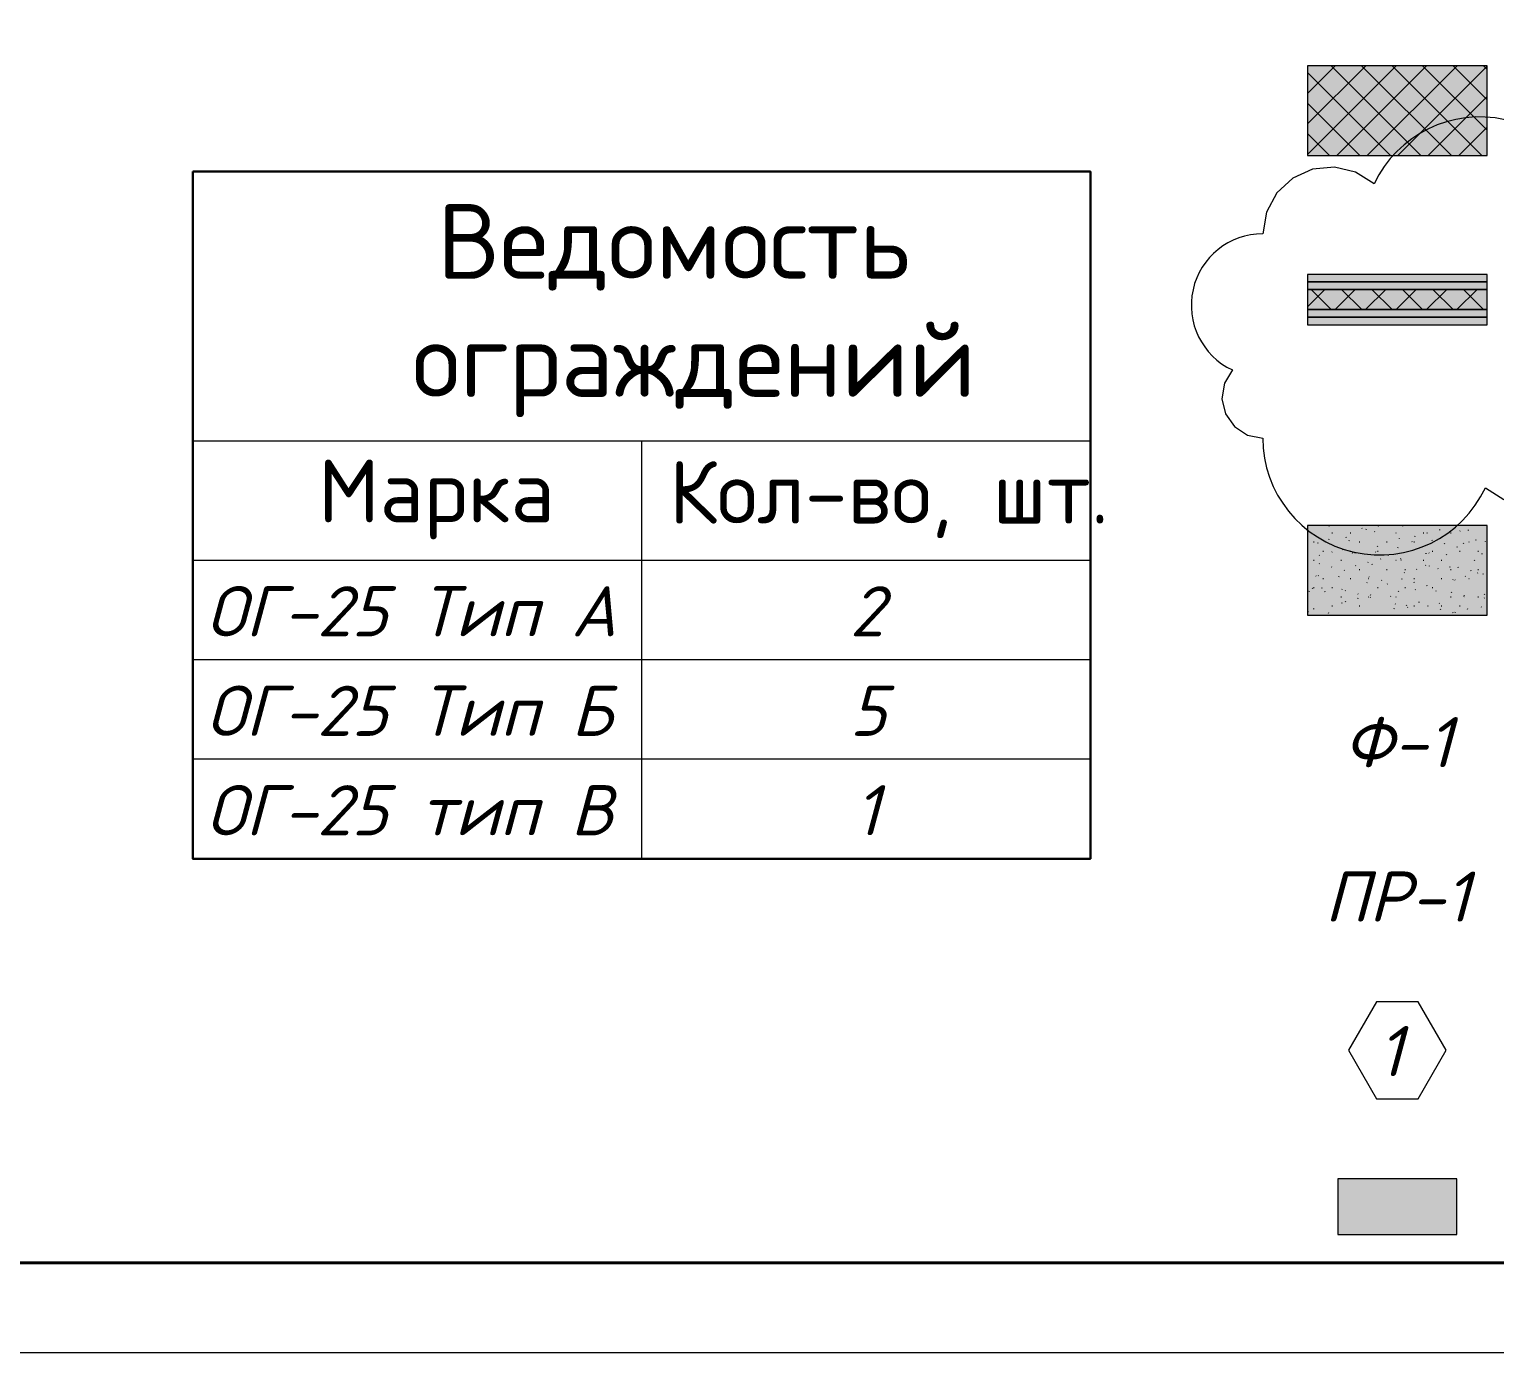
# Model space of a CAD drawing. Header units: millimetres. Extents: x -81576 to 1046824, y -248937 to 691537.
# Drawn here: x -21562 to -13401, y 605295 to 612664 of the extents above; entities that cross this region are included whole.
import ezdxf

# ---------------------------------------------------------------- set-up
doc = ezdxf.new("R2010")
doc.units = ezdxf.units.MM
doc.layers.add('PDF _Геометрия', color=7, linetype='Continuous', true_color=0x1d1d1d)
doc.layers.add('PDF _Сплошная заливка', color=7, linetype='Continuous', true_color=0xffffff)
doc.layers.add('PDF _Текст', color=7, linetype='Continuous')
doc.styles.add('PDF ISOCPEUR', font='isocpeur.ttf')
doc.styles.add('PDF ISOCPEUR Italic', font='isocpeui.ttf')

msp = doc.modelspace()

# ---------------------------------------------------------------- hatches: boundary and pattern name
at = {"layer": 'PDF _Сплошная заливка', "true_color": 0x636466, "transparency": 33554559}
for points in [[(-13443, 611257.3), (-13443, 611299.3), (-14443, 611299.3), (-14443, 611257.3), (-13612.2, 611257.3)], [(-13443, 611215.3), (-13443, 611257.3), (-14443, 611257.3), (-14443, 611215.3), (-13612.2, 611215.3)], [(-13612.2, 611018.8), (-13443, 611018.8), (-13443, 611060.8), (-14443, 611060.8), (-14443, 611018.8), (-14273.9, 611018.8)]]:
    msp.add_hatch(color=251, dxfattribs=at).paths.add_polyline_path(points)

# ---------------------------------------------------------------- linework, layer by layer
at = {"layer": 'PDF _Геометрия', "color": 7, "lineweight": 20}
msp.add_lwpolyline([(38489.1, 689395.2), (38489.1, 605295.1), (-80411, 605295.1), (-80411, 689395.2)], close=True, dxfattribs=at)
at = {"layer": 'PDF _Геометрия', "color": 7, "lineweight": 40}
msp.add_lwpolyline([(37989.1, 688895.2), (37989.1, 605795.1), (-78411, 605795.1), (-78411, 688895.2)], close=True, dxfattribs=at)
at = {"layer": 'PDF _Геометрия', "color": 251, "lineweight": 9, "true_color": 0x696969}
for points in [[(-13949.6, 612461.1), (-14443, 611967.6)], [(-14119.3, 612461.1), (-14443, 612137.3)], [(-14289, 612461.1), (-14443, 612307)], [(-13811.8, 611961.1), (-14311.8, 612461.1)], [(-13779.9, 612461.1), (-14279.9, 611961.1)], [(-13642.1, 611961.1), (-14142.1, 612461.1)], [(-13610.2, 612461.1), (-14110.2, 611961.1)], [(-13472.4, 611961.1), (-13972.4, 612461.1)], [(-13443, 612458.5), (-13940.5, 611961.1)], [(-13443, 612101.4), (-13802.7, 612461.1)], [(-13443, 612271.1), (-13633, 612461.1)], [(-13443, 612440.8), (-13463.3, 612461.1)], [(-13981.5, 611961.1), (-14443, 612422.6)], [(-13443, 612288.8), (-13770.8, 611961.1)], [(-14151.2, 611961.1), (-14443, 612252.9)], [(-13443, 612119.1), (-13601, 611961.1)], [(-14320.9, 611961.1), (-14443, 612083.2)], [(-14346.8, 611215.3), (-14443, 611119.1)], [(-14311.2, 611102.8), (-14423.7, 611215.3)], [(-14177.1, 611215.3), (-14289.6, 611102.8)], [(-14141.5, 611102.8), (-14254, 611215.3)], [(-14007.4, 611215.3), (-14119.9, 611102.8)], [(-13971.8, 611102.8), (-14084.3, 611215.3)], [(-13837.7, 611215.3), (-13950.2, 611102.8)], [(-13802.1, 611102.8), (-13914.6, 611215.3)], [(-13668, 611215.3), (-13780.5, 611102.8)], [(-13632.4, 611102.8), (-13744.9, 611215.3)], [(-13498.3, 611215.3), (-13610.8, 611102.8)], [(-13462.7, 611102.8), (-13575.2, 611215.3)]]:
    msp.add_lwpolyline(points, dxfattribs=at)
at = {"layer": 'PDF _Геометрия', "color": 7, "lineweight": 9}
for points in [[(-13443, 612461.1), (-14443, 612461.1), (-14443, 611961.1), (-13443, 611961.1)], [(-13443, 611299.3), (-14443, 611299.3), (-14443, 611257.3), (-13443, 611257.3)], [(-13443, 611257.3), (-14443, 611257.3), (-14443, 611215.3), (-13443, 611215.3)], [(-13443, 611215.3), (-14443, 611215.3), (-14443, 611102.8), (-13443, 611102.8)], [(-13443, 611102.8), (-14443, 611102.8), (-14443, 611060.8), (-13443, 611060.8)], [(-13443, 611060.8), (-14443, 611060.8), (-14443, 611018.8), (-13443, 611018.8)], [(-13443, 609901.1), (-14443, 609901.1), (-14443, 609401.1), (-13443, 609401.1)], [(-13827.6, 607249.4), (-14058.5, 607249.4), (-14214.4, 606979.4), (-14058.5, 606709.4), (-13827.6, 606709.4), (-13671.7, 606979.4)], [(-13612.2, 606263.7), (-14273.9, 606263.7), (-14273.9, 605953.2), (-13612.2, 605953.2)]]:
    msp.add_lwpolyline(points, close=True, dxfattribs=at)
at = {"layer": 'PDF _Геометрия', "color": 1, "lineweight": 9}
msp.add_lwpolyline([(-12832.8, 611525.3, 0.801089), (-14072.6, 611802.5), (-14175.3, 611867.7), (-14293.6, 611896.3), (-14414.8, 611885.1), (-14525.8, 611835.4), (-14614.9, 611752.5), (-14672.5, 611645.4), (-14692.4, 611525.3, 0.801085), (-14862, 610767), (-14906.4, 610692.6), (-14919.8, 610606.9), (-14900.1, 610522.5), (-14850.3, 610451.6), (-14777.5, 610404.4), (-14692.4, 610387.9, 0.801092), (-13452.7, 610110.7), (-13349.9, 610045.5)], format="xyb", dxfattribs=at)
at = {"layer": 'PDF _Геометрия', "color": 7, "lineweight": 30}
msp.add_lwpolyline([(-20652.3, 611871.5), (-15652.3, 611871.5), (-15652.3, 610371.5), (-15652.3, 608045.4), (-20652.3, 608045.4), (-20652.3, 610371.5)], close=True, dxfattribs=at)
at = {"layer": 'PDF _Геометрия', "color": 7, "lineweight": 9}
for points in [[(-20652.3, 610371.5), (-15652.3, 610371.5)], [(-18152.3, 610371.5), (-18152.3, 609706.9), (-18152.3, 609153.1), (-18152.3, 608599.2), (-18152.3, 608045.4)], [(-15652.3, 609706.9), (-18152.3, 609706.9), (-20652.3, 609706.9)], [(-15652.3, 609153.1), (-18152.3, 609153.1), (-20652.3, 609153.1)], [(-15652.3, 608599.2), (-18152.3, 608599.2), (-20652.3, 608599.2)]]:
    msp.add_lwpolyline(points, dxfattribs=at)
at = {"layer": 'PDF _Геометрия', "color": 250, "lineweight": 9, "true_color": 0x1e1e1e}
for points in [[(-14321.1, 609895.6), (-14322.8, 609898.5)], [(-14307.7, 609860), (-14304.3, 609860)], [(-14226.3, 609833), (-14228, 609835.9)], [(-14206.1, 609860), (-14202.7, 609860)], [(-14138.3, 609883.8), (-14140, 609886.7)], [(-14116.9, 609880.1), (-14118.6, 609877.2)], [(-14068.9, 609865.2), (-14070.6, 609868.1)], [(-14047.5, 609898.7), (-14049.2, 609895.8)], [(-13952.1, 609860), (-13948.7, 609860)], [(-13911.5, 609897.4), (-13913.2, 609900.3)], [(-13846.1, 609841.1), (-13847.8, 609838.2)], [(-13799.7, 609860), (-13796.3, 609860)], [(-13776.7, 609859.7), (-13778.4, 609856.8)], [(-13707.3, 609878.3), (-13709, 609875.4)], [(-13647.3, 609860), (-13643.9, 609860)], [(-13615.4, 609892.4), (-13617, 609895.3)], [(-13593.9, 609871.5), (-13595.6, 609868.6)], [(-13546, 609873.8), (-13547.6, 609876.7)], [(-14409.3, 609809.2), (-14405.9, 609809.2)], [(-14383.7, 609800.8), (-14385.4, 609803.7)], [(-14358.5, 609758.4), (-14355.1, 609758.4)], [(-14325.1, 609824.3), (-14326.7, 609821.4)], [(-14306.5, 609754.9), (-14308.1, 609752)], [(-14244.9, 609763.6), (-14246.6, 609766.5)], [(-14211.7, 609817.5), (-14213.3, 609814.6)], [(-14206.1, 609758.4), (-14202.7, 609758.4)], [(-14155.3, 609809.2), (-14151.9, 609809.2)], [(-14062.1, 609751.8), (-14063.8, 609754.7)], [(-14054.3, 609785.3), (-14056, 609782.4)], [(-14053.7, 609758.4), (-14050.3, 609758.4)], [(-14002.9, 609809.2), (-13999.5, 609809.2)], [(-13940.9, 609778.5), (-13942.6, 609775.6)], [(-13930.1, 609828), (-13931.8, 609830.9)], [(-13860.7, 609809.4), (-13862.4, 609812.3)], [(-13850.5, 609809.2), (-13847.1, 609809.2)], [(-13747.3, 609816.2), (-13749, 609819.1)], [(-13748.9, 609758.4), (-13745.5, 609758.4)], [(-13677.9, 609797.6), (-13679.6, 609800.5)], [(-13608.6, 609779), (-13610.2, 609781.9)], [(-13596.5, 609758.4), (-13593.1, 609758.4)], [(-13575.3, 609802.1), (-13577, 609799.2)], [(-13545.7, 609809.2), (-13542.3, 609809.2)], [(-13505.9, 609820.7), (-13507.6, 609817.8)], [(-13494.9, 609758.4), (-13491.5, 609758.4)], [(-13451.2, 609811.2), (-13452.8, 609814.1)], [(-14409.3, 609707.6), (-14405.9, 609707.6)], [(-14376.9, 609687.4), (-14378.5, 609690.3)], [(-14375.9, 609736.3), (-14377.5, 609733.4)], [(-14307.5, 609668.8), (-14309.2, 609671.7)], [(-14256.9, 609707.6), (-14253.5, 609707.6)], [(-14193.1, 609748.1), (-14194.8, 609745.2)], [(-14175.5, 609745), (-14177.2, 609747.9)], [(-14174.5, 609678.7), (-14176.2, 609675.8)], [(-14105.1, 609697.3), (-14106.8, 609694.4)], [(-14080.7, 609682.4), (-14082.4, 609685.3)], [(-14035.7, 609715.9), (-14037.4, 609713)], [(-13992.7, 609733.2), (-13994.4, 609736.1)], [(-13952.1, 609707.6), (-13948.7, 609707.6)], [(-13923.3, 609714.6), (-13925, 609717.5)], [(-13922.3, 609709.1), (-13924, 609706.2)], [(-13799.7, 609707.6), (-13796.3, 609707.6)], [(-13784.5, 609677.4), (-13786.2, 609680.3)], [(-13783.5, 609746.3), (-13785.2, 609743.4)], [(-13765.9, 609746.8), (-13767.6, 609749.7)], [(-13764.9, 609676.9), (-13766.6, 609674)], [(-13698.1, 609707.6), (-13694.7, 609707.6)], [(-13670.1, 609739.5), (-13671.8, 609736.6)], [(-13651.5, 609670.1), (-13653.2, 609667.2)], [(-13512.7, 609707.3), (-13514.4, 609704.4)], [(-13469.8, 609741.8), (-13471.4, 609744.7)], [(-13444.1, 609707.6), (-13443, 609707.6)], [(-14395.5, 609618), (-14397.1, 609620.9)], [(-14382.7, 609622.9), (-14384.3, 609620)], [(-14358.5, 609606), (-14355.1, 609606)], [(-14269.3, 609616.1), (-14271, 609613.2)], [(-14238.1, 609650.2), (-14239.8, 609653.1)], [(-14206.1, 609606), (-14202.7, 609606)], [(-14155.3, 609656.8), (-14151.9, 609656.8)], [(-14104.5, 609606), (-14101.1, 609606)], [(-14099.3, 609613), (-14101, 609615.9)], [(-14029.9, 609594.4), (-14031.6, 609597.3)], [(-14002.9, 609656.8), (-13999.5, 609656.8)], [(-13916.5, 609601.2), (-13918.2, 609604.1)], [(-13903.7, 609639.7), (-13905.4, 609636.8)], [(-13901.3, 609656.8), (-13897.9, 609656.8)], [(-13850.5, 609606), (-13847.1, 609606)], [(-13834.3, 609658.3), (-13836, 609655.4)], [(-13715.1, 609658.8), (-13716.8, 609661.7)], [(-13698.1, 609606), (-13694.7, 609606)], [(-13647.3, 609656.8), (-13643.9, 609656.8)], [(-13632.9, 609600.7), (-13634.6, 609597.8)], [(-13620.3, 609596.3), (-13622, 609599.2)], [(-13601.7, 609665.6), (-13603.4, 609668.5)], [(-13563.5, 609619.3), (-13565.2, 609616.4)], [(-13545.7, 609606), (-13542.3, 609606)], [(-13532.4, 609647), (-13534, 609649.9)], [(-13494.2, 609637.9), (-13495.8, 609635)], [(-13494.9, 609656.8), (-13491.5, 609656.8)], [(-13463, 609628.5), (-13464.6, 609631.4)], [(-14433.5, 609535), (-14435.1, 609532.1)], [(-14414.1, 609548.6), (-14415.7, 609551.5)], [(-14409.3, 609555.2), (-14405.9, 609555.2)], [(-14364.1, 609553.6), (-14365.7, 609550.6)], [(-14344.7, 609530), (-14346.3, 609532.9)], [(-14307.7, 609555.2), (-14304.3, 609555.2)], [(-14250.7, 609546.7), (-14252.4, 609543.8)], [(-14231.3, 609536.8), (-14233, 609539.7)], [(-14161.9, 609518.2), (-14163.6, 609521.1)], [(-14111.9, 609583.9), (-14113.6, 609581)], [(-14093.3, 609514.5), (-14095, 609511.6)], [(-14053.7, 609555.2), (-14050.3, 609555.2)], [(-13998.5, 609577.1), (-14000.2, 609574.2)], [(-13979.9, 609507.7), (-13981.6, 609504.8)], [(-13935.1, 609531.8), (-13936.8, 609534.7)], [(-13901.3, 609555.2), (-13897.9, 609555.2)], [(-13847.1, 609582.6), (-13848.8, 609585.5)], [(-13841.1, 609544.9), (-13842.8, 609542)], [(-13777.7, 609564), (-13779.4, 609566.9)], [(-13748.9, 609555.2), (-13745.5, 609555.2)], [(-13727.7, 609538.1), (-13729.4, 609535.2)], [(-13638.9, 609526.9), (-13640.6, 609529.8)], [(-13569.5, 609508.3), (-13571.2, 609511.2)], [(-13456.2, 609515.1), (-13457.8, 609518)], [(-13444.1, 609555.2), (-13443, 609555.2)], [(-14407.3, 609435.2), (-14408.9, 609438.1)], [(-14307.7, 609453.6), (-14304.3, 609453.6)], [(-14256.9, 609504.4), (-14253.5, 609504.4)], [(-14249.9, 609467.4), (-14251.5, 609470.3)], [(-14232.1, 609477.4), (-14233.8, 609474.5)], [(-14162.7, 609495.9), (-14164.4, 609493)], [(-14155.3, 609453.6), (-14151.9, 609453.6)], [(-14104.5, 609504.4), (-14101.1, 609504.4)], [(-14092.5, 609499.6), (-14094.2, 609502.5)], [(-13961.3, 609438.3), (-13963, 609435.4)], [(-13953.7, 609462.4), (-13955.4, 609465.3)], [(-13952.1, 609504.4), (-13948.7, 609504.4)], [(-13891.9, 609456.9), (-13893.6, 609454)], [(-13884.3, 609443.8), (-13886, 609446.8)], [(-13850.5, 609453.6), (-13847.1, 609453.6)], [(-13822.5, 609475.5), (-13824.2, 609472.6)], [(-13770.9, 609450.7), (-13772.6, 609453.6)], [(-13709.1, 609468.7), (-13710.8, 609465.8)], [(-13701.5, 609432.1), (-13703.2, 609435)], [(-13698.1, 609453.6), (-13694.7, 609453.6)], [(-13647.3, 609504.4), (-13643.9, 609504.4)], [(-13596.5, 609453.6), (-13593.1, 609453.6)], [(-13570.4, 609505.9), (-13572, 609503)], [(-13551.8, 609436.5), (-13553.4, 609433.6)], [(-13494.9, 609504.4), (-13491.5, 609504.4)], [(-13474.7, 609445.7), (-13476.4, 609448.6)], [(-13457, 609499.1), (-13458.6, 609496.2)], [(-14440.3, 609421.6), (-14441.9, 609418.7)], [(-14326.9, 609414.8), (-14328.6, 609411.9)], [(-13632.1, 609413.5), (-13633.8, 609416.4)], [(-13621.1, 609417.9), (-13622.8, 609415)]]:
    msp.add_lwpolyline(points, dxfattribs=at)
at = {"layer": 'PDF _Сплошная заливка', "lineweight": 35, "transparency": 33554559}
for points in [[(-14443, 611961.1), (-13443, 611961.1), (-14443, 612461.1), (-13443, 612461.1)], [(-14443, 611102.8), (-13443, 611102.8), (-14443, 611215.3), (-13443, 611215.3)], [(-14443, 609401.1), (-13443, 609401.1), (-14443, 609901.1), (-13443, 609901.1)]]:
    msp.add_solid(points, dxfattribs=at)
at = {"layer": 'PDF _Сплошная заливка', "color": 254, "lineweight": 35, "true_color": 0xacd7df, "transparency": 33554559}
msp.add_solid([(-14443, 611060.8), (-13443, 611060.8), (-14443, 611102.8), (-13443, 611102.8)], dxfattribs=at)
at = {"layer": 'PDF _Сплошная заливка', "color": 7, "lineweight": 35, "transparency": 33554559}
msp.add_solid([(-13612.2, 605953.2), (-13612.2, 606263.7), (-14273.9, 605953.2), (-14273.9, 606263.7)], dxfattribs=at)

# ---------------------------------------------------------------- texts
at = {"layer": 'PDF _Текст', "attachment_point": 4}
for s, insert, char_height, style in [('Ведомость', (-19290.9, 611450), 416.09, 'PDF ISOCPEUR'), ('ограждений', (-19429.8, 610768.7), 416.09, 'PDF ISOCPEUR'), ('Марка', (-19954.1, 610045.9), 348.98, 'PDF ISOCPEUR'), ('Кол-во, шт.', (-17999.4, 610045.9), 348.979, 'PDF ISOCPEUR'), ('ОГ-25 Тип А', (-20577.3, 609423.3), 279.4, 'PDF ISOCPEUR Italic'), ('2', (-16993.2, 609423.3), 279.4, 'PDF ISOCPEUR Italic'), ('ОГ-25 Тип Б', (-20577.3, 608869.5), 279.4, 'PDF ISOCPEUR Italic'), ('5', (-16993.2, 608869.5), 279.4, 'PDF ISOCPEUR Italic'), ('Ф-1', (-14243.3, 608694.6), 279.4, 'PDF ISOCPEUR Italic'), ('ОГ-25 тип В', (-20577.3, 608315.7), 279.4, 'PDF ISOCPEUR Italic'), ('1', (-16967, 608315.7), 279.4, 'PDF ISOCPEUR Italic'), ('ПР-1', (-14348.5, 607834.6), 279.4, 'PDF ISOCPEUR Italic'), ('1', (-14053.5, 606974.6), 279.4, 'PDF ISOCPEUR Italic')]:
    msp.add_mtext(s, dxfattribs=dict(at, insert=insert, char_height=char_height, style=style))

doc.saveas('drawing.dxf')
